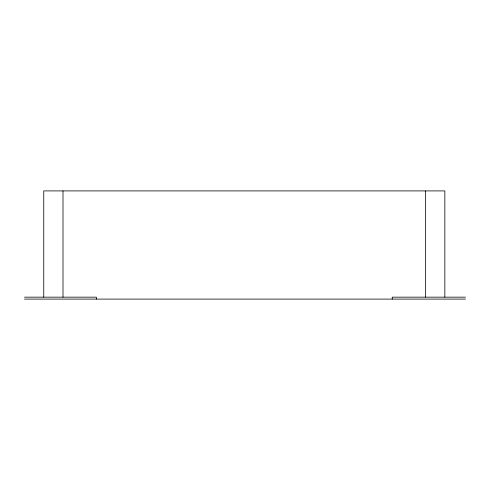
<?xml version="1.0" encoding="UTF-8"?>
<svg xmlns="http://www.w3.org/2000/svg" width="490" height="490" viewBox="0 0 490 490"><rect width="100%" height="100%" fill="white"/><g stroke="black" fill="none" stroke-linecap="round" stroke-linejoin="round"><path stroke-width="0.73" d="M24.5 297.161L96.352 297.161L96.352 299.09M465.5 297.161L392.245 297.161L392.245 299.09M24.5 299.09L465.5 299.09M444.84 297.161L444.84 190.91L43.751 190.91L43.751 297.161M425.59 190.91L425.59 297.161M63.002 190.91L63.002 297.161"/></g></svg>
